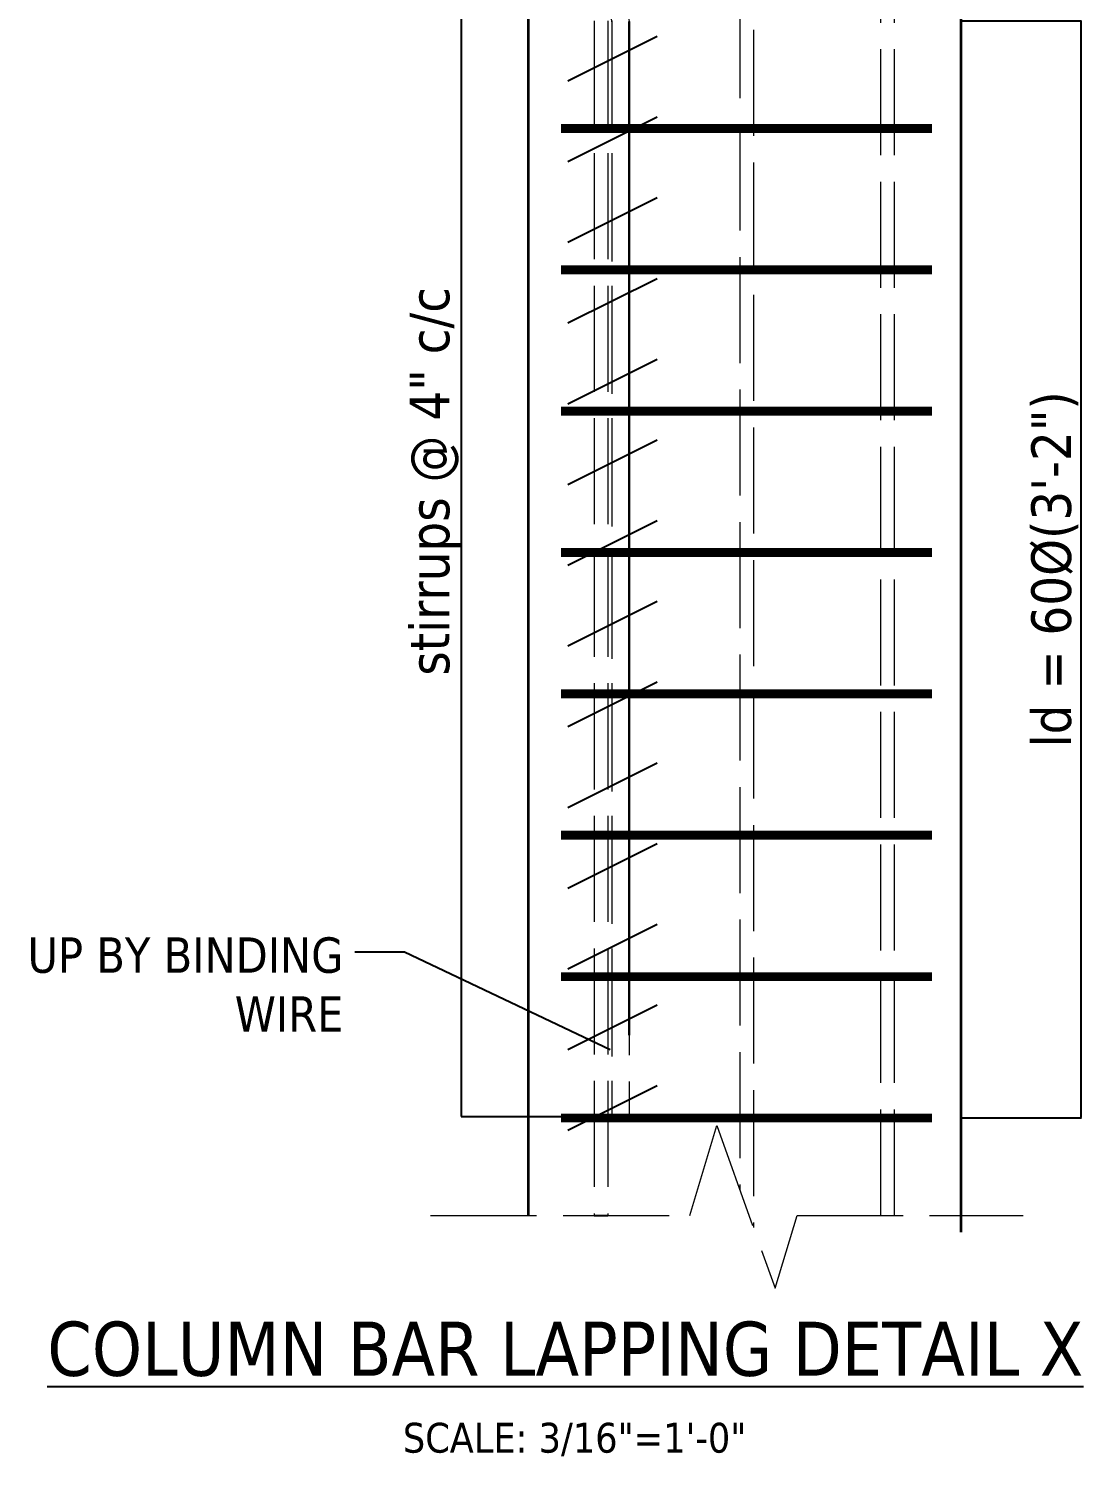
# Model space of a CAD drawing. Header units: inches. Extents: x -9998782 to 66725, y -6520505 to 8308.
# Drawn here: x -4994892.2 to -4994653.3, y -3259088.6 to -3258765.3 of the extents above; entities that cross this region are included whole.
import ezdxf

# ---------------------------------------------------------------- set-up
doc = ezdxf.new("R2010")
doc.units = ezdxf.units.IN
doc.header["$LTSCALE"] = 2
doc.header["$MEASUREMENT"] = 0
doc.header["$PDMODE"] = 34
doc.linetypes.add('ACAD_ISO02W100', pattern=[15, 12, -3])
doc.layers.get('0').update_dxf_attribs({"linetype": 'CONTINUOUS'})
doc.layers.get('DEFPOINTS').update_dxf_attribs({"color": 141, "linetype": 'CONTINUOUS'})
doc.layers.add('DIM', color=5, linetype='CONTINUOUS')
for name, color, linetype, lineweight in [('HATCH', 60, 'ACAD_ISO02W100', 13), ('REN-1', 212, 'CONTINUOUS', 30), ('STIRRUPS', 14, 'CONTINUOUS', 18), ('TEXT', 181, 'CONTINUOUS', 25), ('TRENCH', 1, 'CONTINUOUS', 35)]:
    doc.layers.add(name, color=color, linetype=linetype, lineweight=lineweight)
doc.styles.add('TAHOMA', font='tahoma.ttf', dxfattribs={"height": 9})
doc.dimstyles.new('ARROW', dxfattribs={"dimscale": 96, "dimtxt": 9, "dimasz": 0.125, "dimexe": 0.078125, "dimexo": 0.09375, "dimgap": 0.03125, "dimtad": 1, "dimdec": 0, "dimzin": 3, "dimdsep": 46, "dimlunit": 4, "dimtxsty": 'TAHOMA', "dimcen": 0.09375, "dimclrd": 256, "dimclre": 256, "dimclrt": 256, "dimadec": 0, "dimazin": 0, "dimtfac": 1, "dimtdec": 0, "dimtmove": 0, "dimatfit": 3, "dimfxl": 1, "dimfrac": 2, "dimtolj": 1, "dimtzin": 0, "dimarcsym": 0})

# ---------------------------------------------------------------- blocks, each defined once
blk = doc.blocks.new('*D97')
at = {"layer": 'DEFPOINTS', "color": 0, "lineweight": -3, "transparency": 16777216}
for p in [(81384.01, 74775.59), (81446, 74775.59), (81446, 74487.82)]:
    blk.add_point(p, dxfattribs=at)
at = {"layer": 'DIM', "color": 0, "lineweight": -2, "transparency": 16777216}
for p, q in [((81445.75, 74775.59), (81383.93, 74775.59)), ((81384.01, 74487.95), (81384.01, 74775.47)), ((81445.75, 74487.82), (81383.93, 74487.82))]:
    blk.add_line(p, q, dxfattribs=at)
at = {"layer": 'DIM', "color": 0, "lineweight": -3, "transparency": 16777216}
for points in [[(81383.99, 74775.47), (81384.03, 74775.47), (81384.01, 74775.59)], [(81383.99, 74487.95), (81384.03, 74487.95), (81384.01, 74487.82)]]:
    blk.add_solid(points, dxfattribs=at)
at = {"layer": 'DIM', "color": 7, "transparency": 16777216, "insert": (81378.03, 74631.71), "char_height": 9, "attachment_point": 5, "rotation": 90, "style": 'TAHOMA'}
blk.add_mtext('\\A1;stirrups @ 4" c/c', dxfattribs=at)
blk = doc.blocks.new('*D98')
at = {"layer": 'DEFPOINTS', "color": 0, "lineweight": -3, "transparency": 16777216}
for p in [(81497.08, 74735.98), (81524.36, 74735.98), (81497.08, 74487.59)]:
    blk.add_point(p, dxfattribs=at)
at = {"layer": 'DIM', "color": 0, "lineweight": -2, "transparency": 16777216}
for p, q in [((81497.33, 74735.98), (81524.44, 74735.98)), ((81524.36, 74487.72), (81524.36, 74735.85)), ((81497.33, 74487.59), (81524.44, 74487.59))]:
    blk.add_line(p, q, dxfattribs=at)
at = {"layer": 'DIM', "color": 0, "lineweight": -3, "transparency": 16777216}
for points in [[(81524.34, 74735.85), (81524.38, 74735.85), (81524.36, 74735.98)], [(81524.34, 74487.72), (81524.38, 74487.72), (81524.36, 74487.59)]]:
    blk.add_solid(points, dxfattribs=at)
at = {"layer": 'DIM', "color": 7, "transparency": 16777216, "insert": (81518.38, 74611.78), "char_height": 9, "attachment_point": 5, "rotation": 90, "style": 'TAHOMA'}
blk.add_mtext('\\A1;ld = 60%%C(3\'-2")', dxfattribs=at)
blk = doc.blocks.new('TUYTFH')
at = {"layer": 'DIM'}
for p, q in [((81428.33, 74732.42), (81408.09, 74722.31)), ((81428.33, 74714.15), (81408.09, 74704.03)), ((81428.33, 74695.87), (81408.09, 74685.76)), ((81428.33, 74677.59), (81408.09, 74667.48)), ((81428.33, 74659.32), (81408.09, 74649.2)), ((81428.33, 74641.04), (81408.09, 74630.93)), ((81428.33, 74622.77), (81408.09, 74612.65)), ((81428.33, 74604.49), (81408.09, 74594.38)), ((81428.33, 74586.21), (81408.09, 74576.1)), ((81428.33, 74567.94), (81408.09, 74557.82)), ((81428.33, 74549.66), (81408.09, 74539.55)), ((81428.33, 74531.38), (81408.09, 74521.27)), ((81428.33, 74513.11), (81408.09, 74503)), ((81428.33, 74494.83), (81408.09, 74484.72)), ((81414.08, 74465.52), (81417.15, 74465.52))]:
    blk.add_line(p, q, dxfattribs=at)
at = {"layer": 'HATCH'}
for p, q in [((81447.05, 74802.49), (81447.05, 74471.4)), ((81450.12, 74793.9), (81450.12, 74462.81))]:
    blk.add_line(p, q, dxfattribs=at)
for points in [[(81410.17, 74796.62), (81410.17, 74783), (81418.08, 74735.5), (81418.08, 74487.82)], [(81414.08, 74796.62), (81414.08, 74783.32), (81422, 74735.82), (81422, 74487.82)], [(81479.01, 74465.52), (81479.01, 74796.62)], [(81482.08, 74465.52), (81482.08, 74796.62)], [(81414.08, 74735.98), (81414.08, 74465.52)], [(81417.15, 74735.98), (81417.15, 74465.52)], [(81418.08, 74735.98), (81418.08, 74487.59)], [(81377.03, 74465.52), (81435.73, 74465.52), (81441.88, 74485.86), (81455.04, 74449.04), (81460.02, 74465.52), (81511.2, 74465.52)]]:
    blk.add_lwpolyline(points, dxfattribs=at)
at = {"layer": 'REN-1', "ltscale": 0.75}
blk.add_line((81422, 74735.82), (81422, 74506.31), dxfattribs=at)
at = {"layer": 'STIRRUPS', "const_width": 2}
for points in [[(81490.58, 74711.59), (81406.58, 74711.59)], [(81490.58, 74679.59), (81406.58, 74679.59)], [(81490.58, 74647.59), (81406.58, 74647.59)], [(81490.58, 74615.59), (81406.58, 74615.59)], [(81490.58, 74583.59), (81406.58, 74583.59)], [(81490.58, 74551.59), (81406.58, 74551.59)], [(81490.58, 74519.59), (81406.58, 74519.59)], [(81490.58, 74487.59), (81406.58, 74487.59)]]:
    blk.add_lwpolyline(points, dxfattribs=at)
at = {"layer": 'TRENCH'}
for p, q in [((81399.08, 74796.62), (81399.08, 74465.52)), ((81497.08, 74796.62), (81497.08, 74461.73))]:
    blk.add_line(p, q, dxfattribs=at)
at = {"layer": 'TEXT', "style": 'TAHOMA'}
blk.add_text('%%UCOLUMN BAR LAPPING DETAIL X', height=12.2639, dxfattribs=at).set_placement((81290.2, 74429.21))
at = {"layer": 'TEXT', "ltscale": 0.5, "style": 'TAHOMA'}
blk.add_text('SCALE: 3/16"=1\'-0"', height=6.75, dxfattribs=at).set_placement((81370.74, 74411.82))
at = {"layer": 'TEXT', "insert": (81357.29, 74528.46), "char_height": 8, "width": 95.9123, "attachment_point": 3, "style": 'TAHOMA'}
blk.add_mtext('TIE UP BY BINDING WIRE', dxfattribs=at)
at = {"layer": 'DIM'}
for base, p1, p2, text, picture, middle in [((81384.01, 74775.59), (81446, 74487.82), (81446, 74775.59), 'stirrups @ 4" c/c', '*D97', (81378.03, 74631.71)), ((81524.36, 74735.98), (81497.08, 74487.59), (81497.08, 74735.98), 'ld = 60%%C(3\'-2")', '*D98', (81518.38, 74611.78))]:
    dim = blk.add_linear_dim(base=base, p1=p1, p2=p2, angle=90, text=text, dimstyle='ARROW', override={"dimscale": 1}, dxfattribs=at)
    dim.commit()
    dim.dimension.update_dxf_attribs({"geometry": picture, "text_midpoint": middle})
blk.add_leader([(81417.72, 74503), (81371.1, 74525.12), (81359.84, 74525.12)], dimstyle='ARROW', override={"dimscale": 1, "dimgap": 0.03125, "dimtad": 0}, dxfattribs=at)

msp = doc.modelspace()

# ---------------------------------------------------------------- block references
at = {"color": 0, "lineweight": -3}
msp.add_blockref('TUYTFH', (-5076178.15, -3333499.51), dxfattribs=at)

doc.saveas('drawing.dxf')
